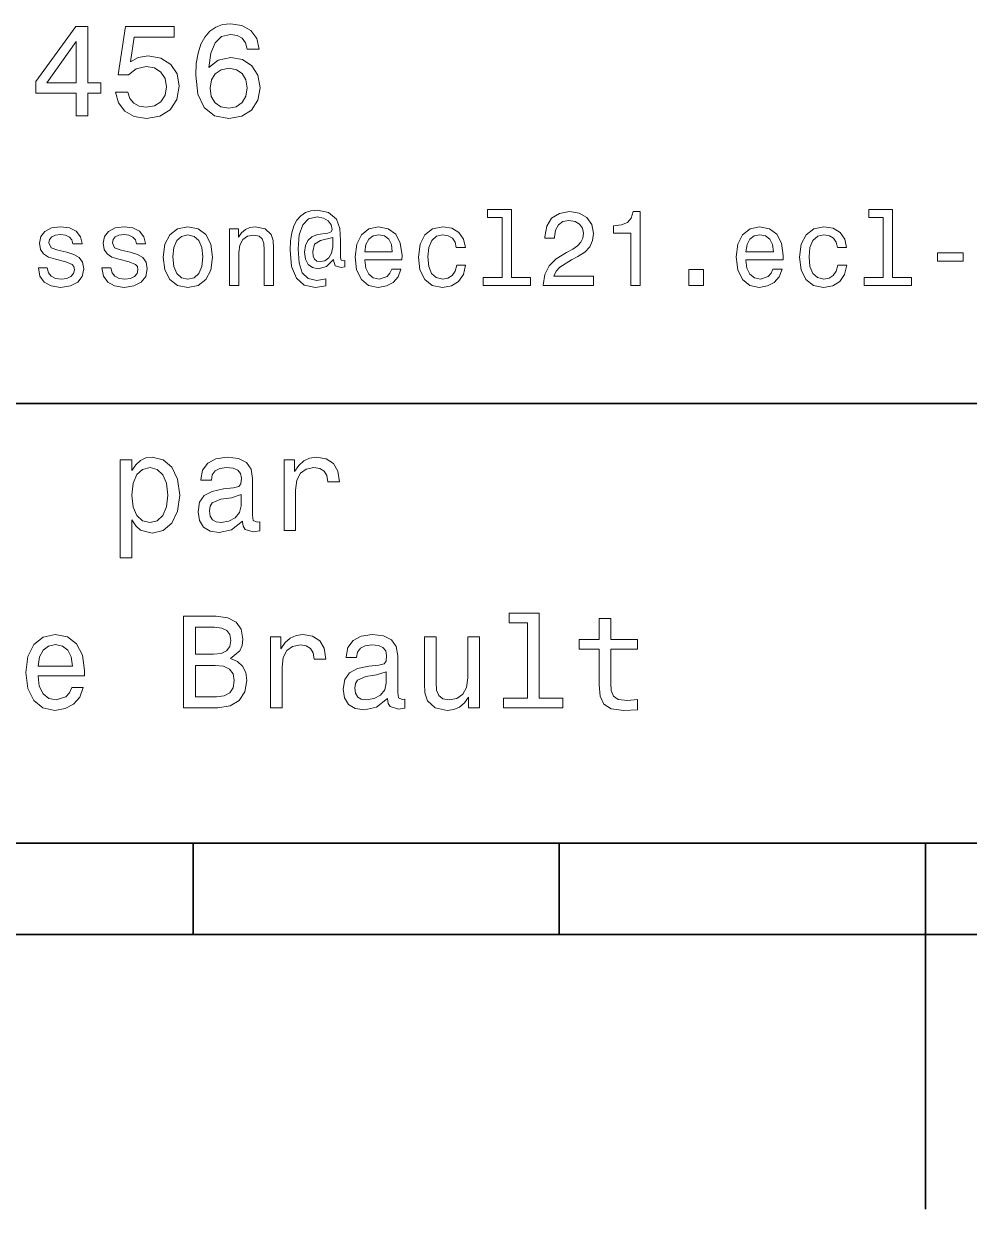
# Model space of a CAD drawing. Extents: x 0 to 297, y 0 to 210.
# Drawn here: x 123.88 to 149.7, y 0 to 32.37 of the extents above; entities that cross this region are included whole.
import ezdxf

# ---------------------------------------------------------------- set-up
doc = ezdxf.new("R2010")
doc.units = 0

msp = doc.modelspace()

# ---------------------------------------------------------------- linework, layer by layer
at = {"color": 7, "lineweight": 35}
for p, q in [((97, 22), (162, 22)), ((10, 10), (287, 10)), ((97, 10), (287, 10)), ((98.5, 7.5), (198.5, 7.5))]:
    msp.add_line(p, q, dxfattribs=at)
at = {"color": 7, "lineweight": 35, "ltscale": 0.0625}
for p, q in [((128.5, 10), (128.5, 7.5)), ((138.5, 10), (138.5, 7.5))]:
    msp.add_line(p, q, dxfattribs=at)
at = {"color": 7, "lineweight": 35, "ltscale": 0.25}
msp.add_line((148.5, 10), (148.5, 0), dxfattribs=at)
at = {"color": 7, "lineweight": 13}
for points in [[(130.309082, 31.676512), (130.240631, 31.9683), (130.082138, 32.184437), (129.837189, 32.321323), (129.520172, 32.368156), (129.307648, 32.342937), (129.123932, 32.274494), (128.961823, 32.162823), (128.824936, 32.004322), (128.716858, 31.806194), (128.637619, 31.56484), (128.587189, 31.280258), (128.572769, 30.959654), (128.630402, 30.448126), (128.806915, 30.077089), (129.091507, 29.853746), (129.48056, 29.778097), (129.829971, 29.842939), (130.096542, 30.012247), (130.269455, 30.278818), (130.330688, 30.617435), (130.269455, 30.959654), (130.10376, 31.222622), (129.847992, 31.388329), (129.530991, 31.445965), (129.188766, 31.373919), (128.932999, 31.168587), (128.98703, 31.56484), (129.10231, 31.849422), (129.278824, 32.01873), (129.523773, 32.076366), (129.703888, 32.04755), (129.84079, 31.971901), (129.930847, 31.845821), (129.977676, 31.676512)], [(125.305481, 29.850143), (125.629684, 29.850143), (125.629684, 30.46974), (125.986313, 30.46974), (125.986313, 30.757925), (125.629684, 30.757925), (125.629684, 32.296108), (125.30188, 32.296108), (124.206772, 30.786743), (124.206772, 30.46974), (125.305481, 30.46974)], [(126.382568, 30.502161), (126.461823, 30.206772), (126.638336, 29.976225), (126.897697, 29.832132), (127.229111, 29.778097), (127.592941, 29.842939), (127.877525, 30.019451), (128.057648, 30.300432), (128.126083, 30.660662), (128.06485, 30.995676), (127.891937, 31.258644), (127.621765, 31.427954), (127.272339, 31.489193), (127.002167, 31.445965), (126.793228, 31.327089), (126.894096, 32.000721), (127.989197, 32.000721), (127.989197, 32.296108), (126.65274, 32.296108), (126.454613, 30.970461), (126.742798, 30.970461), (126.951736, 31.139769), (127.218307, 31.201008), (127.448853, 31.161383), (127.625366, 31.046108), (127.737038, 30.869596), (127.776657, 30.642651), (127.737038, 30.415705), (127.621765, 30.239193), (127.445251, 30.127522), (127.218307, 30.087896), (127.027382, 30.113111), (126.879684, 30.195965), (126.771622, 30.325647), (126.717583, 30.502161)], [(124.509369, 30.757925), (125.305481, 31.878241), (125.305481, 30.757925)], [(129.981277, 30.613832), (129.94165, 30.386887), (129.84079, 30.213976), (129.67868, 30.098703), (129.476944, 30.062679), (129.26442, 30.098703), (129.10231, 30.210375), (128.997849, 30.383286), (128.965424, 30.610229), (129.00145, 30.833572), (129.10231, 31.002882), (129.268021, 31.11095), (129.491364, 31.150576), (129.685883, 31.11095), (129.84079, 31.006483), (129.94165, 30.837175)], [(132.648422, 25.734871), (132.648422, 25.902018), (132.60231, 25.893373), (132.547546, 25.913546), (132.530258, 25.974064), (132.530258, 26.446688), (132.507202, 26.780981), (132.414993, 27.02882), (132.198853, 27.213257), (131.896255, 27.279539), (131.720459, 27.262249), (131.570618, 27.210375), (131.440918, 27.12392), (131.337189, 27.002882), (131.256485, 26.850145), (131.198853, 26.662825), (131.164276, 26.438042), (131.15274, 26.184439), (131.193085, 25.737753), (131.322769, 25.42075), (131.53891, 25.230549), (131.84726, 25.170031), (132.129684, 25.216139), (132.129684, 25.406342), (131.881851, 25.360231), (131.642654, 25.409224), (131.484161, 25.567724), (131.397705, 25.835735), (131.371765, 26.224785), (131.400574, 26.605188), (131.498566, 26.876081), (131.657059, 27.040346), (131.887604, 27.095102), (132.0634, 27.063402), (132.193085, 26.988474), (132.273773, 26.876081), (132.302597, 26.746399), (132.270905, 26.682999), (132.184448, 26.654179), (131.902023, 26.610952), (131.746399, 26.547552), (131.634003, 26.449568), (131.567719, 26.314121), (131.547546, 26.135448), (131.573486, 25.942364), (131.645538, 25.798271), (131.763687, 25.708935), (131.919312, 25.680117), (132.146973, 25.740635), (132.340057, 25.930836), (132.340057, 25.913546), (132.386169, 25.760807), (132.544678, 25.714699)], [(136.942368, 27.080692), (136.942368, 25.438042), (136.420746, 25.438042), (136.420746, 25.224785), (137.714706, 25.224785), (137.714706, 25.438042), (137.195969, 25.438042), (137.195969, 27.293949), (136.544678, 27.293949), (136.544678, 27.080692)], [(138.066284, 25.224785), (139.440933, 25.224785), (139.440933, 25.472624), (138.354477, 25.472624), (138.414993, 25.60807), (138.518738, 25.720463), (138.838623, 25.925074), (139.008652, 26.011528), (139.198853, 26.135448), (139.334305, 26.279539), (139.412109, 26.449568), (139.440933, 26.642653), (139.391937, 26.884727), (139.256485, 27.074928), (139.048996, 27.195967), (138.780991, 27.239193), (138.504333, 27.190203), (138.293945, 27.054756), (138.158508, 26.838617), (138.112396, 26.553314), (138.112396, 26.51297), (138.374649, 26.51297), (138.374649, 26.536024), (138.400574, 26.731989), (138.478394, 26.876081), (138.60231, 26.9683), (138.766571, 27), (138.933716, 26.971182), (139.057648, 26.899136), (139.138336, 26.786745), (139.167145, 26.645535), (139.146973, 26.51297), (139.092224, 26.400578), (139, 26.302595), (138.873199, 26.216139), (138.703171, 26.12392), (138.420746, 25.945246), (138.221909, 25.755045), (138.10376, 25.524496), (138.066284, 25.233431)], [(140.452454, 25.224785), (140.714706, 25.224785), (140.714706, 27.239193), (140.518738, 27.239193), (140.466858, 27.063402), (140.363113, 26.945246), (140.20462, 26.876081), (139.985596, 26.853027), (139.985596, 26.648417), (140.452454, 26.648417)], [(147.351593, 27.080692), (147.351593, 25.438042), (146.829987, 25.438042), (146.829987, 25.224785), (148.123932, 25.224785), (148.123932, 25.438042), (147.605194, 25.438042), (147.605194, 27.293949), (146.953903, 27.293949), (146.953903, 27.080692)], [(125.051872, 26.126802), (124.806915, 26.184439), (124.625366, 26.250721), (124.564842, 26.386168), (124.582138, 26.48127), (124.642654, 26.550434), (124.740631, 26.59366), (124.881844, 26.610952), (125.017288, 26.59366), (125.123917, 26.541788), (125.193085, 26.463978), (125.221901, 26.360231), (125.469742, 26.360231), (125.469742, 26.365995), (125.426514, 26.553314), (125.308357, 26.700289), (125.123917, 26.792507), (124.881844, 26.827091), (124.636887, 26.792507), (124.458214, 26.697407), (124.345825, 26.556196), (124.311241, 26.377523), (124.337173, 26.204613), (124.41787, 26.083574), (124.55043, 25.99712), (124.743515, 25.9366), (125.02594, 25.867435), (125.198853, 25.795389), (125.244957, 25.737753), (125.262253, 25.651299), (125.236313, 25.54467), (125.167145, 25.463978), (125.054756, 25.412106), (124.9049, 25.394814), (124.746399, 25.412106), (124.631126, 25.472624), (124.553314, 25.570606), (124.521614, 25.706053), (124.276657, 25.706053), (124.317001, 25.475506), (124.435158, 25.308359), (124.622482, 25.207495), (124.881844, 25.170031), (125.15274, 25.207495), (125.351585, 25.308359), (125.472626, 25.469742), (125.515854, 25.680117), (125.484154, 25.861673), (125.394814, 25.985592), (125.247841, 26.066284)], [(126.786743, 26.126802), (126.541786, 26.184439), (126.360229, 26.250721), (126.299713, 26.386168), (126.317001, 26.48127), (126.377525, 26.550434), (126.47551, 26.59366), (126.616714, 26.610952), (126.752167, 26.59366), (126.858795, 26.541788), (126.927956, 26.463978), (126.956772, 26.360231), (127.204613, 26.360231), (127.204613, 26.365995), (127.161385, 26.553314), (127.043228, 26.700289), (126.858795, 26.792507), (126.616714, 26.827091), (126.371758, 26.792507), (126.193085, 26.697407), (126.080696, 26.556196), (126.046112, 26.377523), (126.072052, 26.204613), (126.15274, 26.083574), (126.285309, 25.99712), (126.478386, 25.9366), (126.760811, 25.867435), (126.933716, 25.795389), (126.979828, 25.737753), (126.997116, 25.651299), (126.971184, 25.54467), (126.902023, 25.463978), (126.789627, 25.412106), (126.639771, 25.394814), (126.48127, 25.412106), (126.365997, 25.472624), (126.288185, 25.570606), (126.256485, 25.706053), (126.011528, 25.706053), (126.051872, 25.475506), (126.170029, 25.308359), (126.357353, 25.207495), (126.616714, 25.170031), (126.887611, 25.207495), (127.086456, 25.308359), (127.207497, 25.469742), (127.250725, 25.680117), (127.219025, 25.861673), (127.129684, 25.985592), (126.982712, 26.066284)], [(127.688766, 25.99712), (127.734871, 25.645535), (127.867439, 25.386168), (128.07782, 25.224785), (128.360229, 25.170031), (128.639771, 25.224785), (128.850143, 25.383286), (128.982712, 25.642653), (129.031708, 25.99712), (128.982712, 26.348703), (128.850143, 26.610952), (128.639771, 26.769453), (128.360229, 26.827091), (128.07782, 26.769453), (127.867439, 26.60807), (127.734871, 26.348703)], [(127.948128, 26), (127.974068, 26.259367), (128.054764, 26.446688), (128.184448, 26.56196), (128.360229, 26.602306), (128.533142, 26.56196), (128.662827, 26.449568), (128.743515, 26.259367), (128.772339, 26), (128.743515, 25.737753), (128.662827, 25.547552), (128.533142, 25.432278), (128.360229, 25.394814), (128.184448, 25.432278), (128.054764, 25.547552), (127.974068, 25.737753)], [(129.498566, 25.224785), (129.752167, 25.224785), (129.752167, 26.118156), (129.778107, 26.322767), (129.861679, 26.472624), (129.991364, 26.564842), (130.164276, 26.599424), (130.302597, 26.570606), (130.389053, 26.492796), (130.432281, 26.363113), (130.446686, 26.190203), (130.446686, 25.224785), (130.700287, 25.224785), (130.700287, 26.242077), (130.688766, 26.446688), (130.636887, 26.616716), (130.466858, 26.772335), (130.201736, 26.827091), (130.054764, 26.806917), (129.930847, 26.752163), (129.824219, 26.659943), (129.740631, 26.536024), (129.740631, 26.772335), (129.498566, 26.772335)], [(133.190201, 25.925074), (134.20462, 25.925074), (134.207489, 26.043228), (134.161392, 26.374641), (134.034592, 26.622478), (133.832855, 26.772335), (133.56485, 26.827091), (133.302597, 26.769453), (133.100861, 26.60807), (132.971191, 26.345821), (132.925079, 26), (132.968307, 25.645535), (133.097992, 25.386168), (133.296829, 25.224785), (133.556198, 25.170031), (133.780975, 25.207495), (133.965424, 25.305477), (134.100861, 25.461096), (134.17868, 25.668589), (133.927963, 25.668589), (133.876083, 25.553314), (133.801147, 25.46686), (133.587906, 25.397696), (133.42363, 25.429396), (133.299713, 25.53026), (133.219025, 25.694525), (133.190201, 25.916428)], [(133.190201, 26.138329), (133.221909, 26.337177), (133.299713, 26.48415), (133.417877, 26.573488), (133.573486, 26.605188), (133.726227, 26.573488), (133.844391, 26.48415), (133.916428, 26.337177), (133.942368, 26.138329)], [(135.688766, 26.259367), (135.939484, 26.259367), (135.887604, 26.489914), (135.763702, 26.671471), (135.570618, 26.783863), (135.319885, 26.827091), (135.043228, 26.769453), (134.832855, 26.60807), (134.700287, 26.345821), (134.654175, 25.994238), (134.697418, 25.645535), (134.827087, 25.386168), (135.031708, 25.224785), (135.311249, 25.170031), (135.559082, 25.213257), (135.752167, 25.334295), (135.884735, 25.524496), (135.942368, 25.778099), (135.700287, 25.778099), (135.657074, 25.616716), (135.57637, 25.495678), (135.461105, 25.42075), (135.319885, 25.397696), (135.144104, 25.43516), (135.017303, 25.550434), (134.939484, 25.737753), (134.913544, 26.002882), (134.939484, 26.262249), (135.020172, 26.449568), (135.149857, 26.564842), (135.319885, 26.605188), (135.469742, 26.579252), (135.582138, 26.51297), (135.657074, 26.40346)], [(143.599426, 25.925074), (144.613846, 25.925074), (144.61673, 26.043228), (144.570618, 26.374641), (144.443817, 26.622478), (144.242081, 26.772335), (143.974075, 26.827091), (143.711823, 26.769453), (143.510101, 26.60807), (143.380417, 26.345821), (143.334305, 26), (143.377533, 25.645535), (143.507217, 25.386168), (143.706055, 25.224785), (143.965424, 25.170031), (144.190216, 25.207495), (144.374649, 25.305477), (144.510101, 25.461096), (144.587906, 25.668589), (144.337189, 25.668589), (144.285309, 25.553314), (144.210388, 25.46686), (143.997131, 25.397696), (143.832855, 25.429396), (143.708939, 25.53026), (143.62825, 25.694525), (143.599426, 25.916428)], [(143.599426, 26.138329), (143.631134, 26.337177), (143.708939, 26.48415), (143.827103, 26.573488), (143.982712, 26.605188), (144.135452, 26.573488), (144.253601, 26.48415), (144.325653, 26.337177), (144.351593, 26.138329)], [(146.097992, 26.259367), (146.348709, 26.259367), (146.296844, 26.489914), (146.172913, 26.671471), (145.979828, 26.783863), (145.729111, 26.827091), (145.452454, 26.769453), (145.242081, 26.60807), (145.109528, 26.345821), (145.063416, 25.994238), (145.106628, 25.645535), (145.236328, 25.386168), (145.440933, 25.224785), (145.720474, 25.170031), (145.968307, 25.213257), (146.161392, 25.334295), (146.293961, 25.524496), (146.351593, 25.778099), (146.109528, 25.778099), (146.066284, 25.616716), (145.985596, 25.495678), (145.870331, 25.42075), (145.729111, 25.397696), (145.553314, 25.43516), (145.426514, 25.550434), (145.348709, 25.737753), (145.322784, 26.002882), (145.348709, 26.262249), (145.429398, 26.449568), (145.559082, 26.564842), (145.729111, 26.605188), (145.878967, 26.579252), (145.991364, 26.51297), (146.066284, 26.40346)], [(132.314117, 26.279539), (132.285309, 26.100866), (132.213257, 25.974064), (132.103745, 25.896255), (131.97406, 25.873199), (131.884735, 25.887609), (131.821335, 25.939482), (131.780975, 26.025938), (131.769455, 26.146975), (131.818451, 26.345821), (131.985596, 26.449568), (132.314117, 26.53026)], [(148.829987, 25.884727), (149.52739, 25.884727), (149.52739, 26.112392), (148.829987, 26.112392)], [(142.040344, 25.224785), (142.438049, 25.224785), (142.438049, 25.654181), (142.040344, 25.654181)], [(126.829254, 20.166426), (126.829254, 20.465418), (126.512253, 20.465418), (126.512253, 17.7817), (126.829254, 17.7817), (126.829254, 18.826368), (126.940926, 18.657061), (127.067009, 18.545389), (127.38401, 18.462536), (127.6866, 18.530979), (127.924355, 18.736311), (128.079254, 19.060518), (128.136887, 19.5), (128.079254, 19.935879), (127.924355, 20.260086), (127.6866, 20.461815), (127.38401, 20.533861), (127.211098, 20.512247), (127.0634, 20.443804), (126.937325, 20.328529)], [(129.847992, 18.78314), (129.847992, 18.772333), (129.865997, 18.649855), (129.920029, 18.5634), (130.146973, 18.494957), (130.323486, 18.523775), (130.323486, 18.768732), (130.247849, 18.757925), (130.146973, 18.804754), (130.128967, 18.948847), (130.128967, 19.950287), (130.085739, 20.206051), (129.959656, 20.386166), (129.739914, 20.494236), (129.430115, 20.533861), (129.127533, 20.490633), (128.904175, 20.368155), (128.763687, 20.177233), (128.716858, 19.925072), (128.716858, 19.903458), (129.00145, 19.903458), (129.026657, 20.054754), (129.105911, 20.162823), (129.235596, 20.227665), (129.419312, 20.252882), (129.595825, 20.234869), (129.721909, 20.180836), (129.797562, 20.087175), (129.822769, 19.957493), (129.808365, 19.806194), (129.750732, 19.730547), (129.606628, 19.694523), (129.336456, 19.665705), (129.026657, 19.600864), (128.806915, 19.48559), (128.677246, 19.305475), (128.637619, 19.038904), (128.67363, 18.801151), (128.785309, 18.62464), (128.965424, 18.512968), (129.213989, 18.473343), (129.548996, 18.54899)], [(130.986313, 18.530979), (131.303314, 18.530979), (131.303314, 19.636887), (131.335739, 19.903458), (131.432999, 20.094379), (131.591507, 20.209654), (131.804047, 20.249279), (131.96254, 20.224062), (132.081421, 20.152016), (132.153473, 20.029537), (132.17868, 19.863832), (132.499283, 19.863832), (132.456055, 20.155619), (132.337189, 20.364553), (132.139053, 20.490633), (131.868881, 20.533861), (131.685165, 20.505043), (131.526657, 20.432997), (131.386169, 20.310518), (131.274506, 20.144812), (131.274506, 20.465418), (130.986313, 20.465418)], [(127.329971, 18.747118), (127.117439, 18.793947), (126.96254, 18.93804), (126.86528, 19.17219), (126.832855, 19.5), (126.86528, 19.824207), (126.96254, 20.058357), (127.117439, 20.198847), (127.329971, 20.249279), (127.524498, 20.198847), (127.679398, 20.054754), (127.776657, 19.820604), (127.812683, 19.5), (127.776657, 19.175793), (127.679398, 18.93804), (127.524498, 18.793947)], [(129.811966, 19.208212), (129.768738, 19.020893), (129.653458, 18.876801), (129.48056, 18.78314), (129.268021, 18.750719), (129.131134, 18.768732), (129.033875, 18.826368), (128.972626, 18.927233), (128.95462, 19.067722), (128.969025, 19.193804), (129.026657, 19.283861), (129.257202, 19.384726), (129.548996, 19.427954), (129.811966, 19.514408)], [(129.523056, 15.041427), (129.775208, 15.25036), (129.840057, 15.39085), (129.861664, 15.563761), (129.814835, 15.833934), (129.674347, 16.028458), (129.447403, 16.147335), (129.130402, 16.190563), (128.240631, 16.190563), (128.240631, 13.690562), (129.180832, 13.690562), (129.515854, 13.740994), (129.764404, 13.888689), (129.919312, 14.122839), (129.973343, 14.439842), (129.940918, 14.652378), (129.854462, 14.828891), (129.713974, 14.958574)], [(137.631851, 16.010447), (137.631851, 13.957133), (136.979828, 13.957133), (136.979828, 13.690562), (138.59726, 13.690562), (138.59726, 13.957133), (137.948853, 13.957133), (137.948853, 16.277018), (137.134735, 16.277018), (137.134735, 16.010447)], [(129.061951, 15.153098), (128.572052, 15.153098), (128.572052, 15.891571), (129.090775, 15.891571), (129.285294, 15.869957), (129.42218, 15.805116), (129.505035, 15.693444), (129.533859, 15.527738), (129.501434, 15.362032), (129.414978, 15.246758), (129.267288, 15.174712)], [(139.595093, 15.289986), (139.595093, 14.320966), (139.616714, 14.007565), (139.717575, 13.791427), (139.919312, 13.665346), (140.261536, 13.622118), (140.636169, 13.64013), (140.636169, 13.913905), (140.362396, 13.892291), (140.113831, 13.92111), (139.980545, 14.011168), (139.922913, 14.162464), (139.912109, 14.375), (139.912109, 15.289986), (140.636169, 15.289986), (140.636169, 15.560159), (139.912109, 15.560159), (139.912109, 16.125721), (139.595093, 16.125721), (139.595093, 15.560159), (139.047546, 15.560159), (139.047546, 15.289986)], [(124.267288, 14.565923), (125.535301, 14.565923), (125.538902, 14.713617), (125.481262, 15.127882), (125.322762, 15.43768), (125.070602, 15.625), (124.735588, 15.693444), (124.407776, 15.621398), (124.155617, 15.419669), (123.993515, 15.091859), (123.935875, 14.659582), (123.989914, 14.216499), (124.152016, 13.892291), (124.400574, 13.690562), (124.724777, 13.622118), (125.00576, 13.668948), (125.236305, 13.791427), (125.405617, 13.985951), (125.502876, 14.245317), (125.189476, 14.245317), (125.124634, 14.101225), (125.030975, 13.993155), (124.764404, 13.9067), (124.559074, 13.946326), (124.404175, 14.072407), (124.303314, 14.277738), (124.267288, 14.555116)], [(130.614548, 13.690562), (130.931549, 13.690562), (130.931549, 14.79647), (130.963974, 15.063041), (131.061234, 15.253963), (131.219742, 15.369237), (131.432281, 15.408862), (131.590775, 15.383646), (131.709656, 15.3116), (131.781693, 15.189121), (131.806915, 15.023416), (132.127518, 15.023416), (132.08429, 15.315202), (131.965424, 15.524136), (131.767288, 15.650216), (131.497116, 15.693444), (131.3134, 15.664625), (131.154892, 15.59258), (131.014404, 15.470101), (130.90274, 15.304395), (130.90274, 15.625), (130.614548, 15.625)], [(133.8134, 13.942723), (133.8134, 13.931917), (133.831406, 13.809439), (133.885452, 13.722983), (134.112396, 13.654539), (134.28891, 13.683357), (134.28891, 13.928314), (134.213257, 13.917507), (134.112396, 13.964337), (134.094376, 14.10843), (134.094376, 15.109871), (134.051147, 15.365634), (133.925079, 15.54575), (133.705322, 15.653819), (133.395538, 15.693444), (133.092941, 15.650216), (132.869598, 15.527738), (132.729111, 15.336816), (132.682281, 15.084655), (132.682281, 15.063041), (132.966858, 15.063041), (132.992065, 15.214337), (133.07132, 15.322407), (133.201004, 15.387248), (133.38472, 15.412464), (133.561234, 15.394453), (133.687317, 15.340418), (133.76297, 15.246758), (133.788177, 15.117075), (133.773773, 14.965778), (133.716141, 14.89013), (133.572052, 14.854107), (133.30188, 14.825289), (132.992065, 14.760447), (132.772339, 14.645173), (132.642654, 14.465058), (132.603027, 14.198487), (132.639053, 13.960735), (132.750717, 13.784223), (132.930832, 13.672551), (133.179398, 13.632925), (133.514404, 13.708573)], [(136.324203, 15.625), (136.007202, 15.625), (136.007202, 14.508286), (135.971176, 14.248919), (135.866714, 14.0616), (135.704605, 13.946326), (135.492081, 13.910303), (135.322769, 13.939121), (135.214691, 14.025577), (135.153458, 14.173271), (135.139053, 14.382205), (135.139053, 15.625), (134.822052, 15.625), (134.822052, 14.353387), (134.832855, 14.097623), (134.901291, 13.885087), (135.110229, 13.690562), (135.445251, 13.622118), (135.625366, 13.647335), (135.780258, 13.712176), (135.913544, 13.823848), (136.021606, 13.985951), (136.021606, 13.690562), (136.324203, 13.690562)], [(124.267288, 14.832493), (124.306915, 15.081052), (124.404175, 15.26477), (124.551865, 15.376441), (124.746391, 15.416066), (124.937317, 15.376441), (125.085007, 15.26477), (125.175064, 15.081052), (125.207489, 14.832493)], [(129.141205, 13.989553), (128.572052, 13.989553), (128.572052, 14.850505), (129.108795, 14.850505), (129.335724, 14.825289), (129.497833, 14.74964), (129.595093, 14.619957), (129.627518, 14.432637), (129.595093, 14.23451), (129.505035, 14.097623), (129.353745, 14.01477)], [(133.777374, 14.367796), (133.734146, 14.180476), (133.618881, 14.036384), (133.445969, 13.942723), (133.233429, 13.910303), (133.096542, 13.928314), (132.999283, 13.985951), (132.938034, 14.086816), (132.920029, 14.227305), (132.934433, 14.353387), (132.992065, 14.443444), (133.222626, 14.544309), (133.514404, 14.587536), (133.777374, 14.673991)]]:
    msp.add_lwpolyline(points, close=True, dxfattribs=at)

doc.saveas('drawing.dxf')
